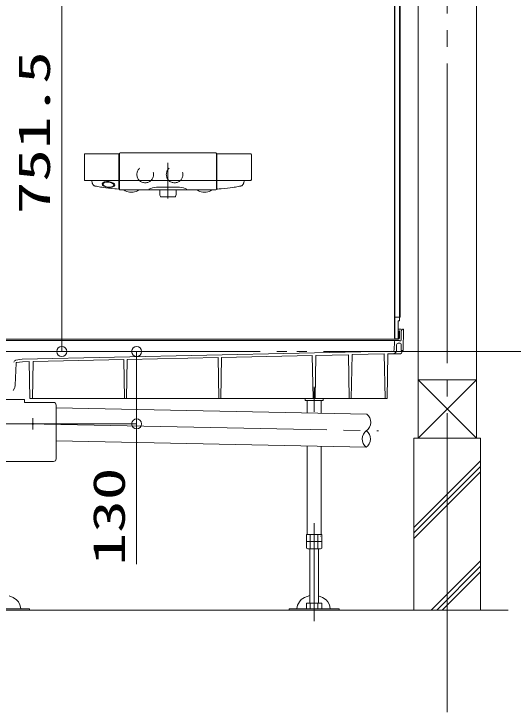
# Model space of a CAD drawing. Units: millimetres on the paper. Extents: x -305 to 305, y -152 to 152.
# Drawn here: x -217.46 to -187.47, y 9.43 to 51.37 of the extents above; entities that cross this region are included whole.
import ezdxf
from ezdxf.enums import TextEntityAlignment as Align

# ---------------------------------------------------------------- set-up
doc = ezdxf.new("R2010")
doc.units = ezdxf.units.MM
for name, pattern in [('DASHED2', [3, 2, -1]), ('LONG_CHAIN', [21, 18, -1, 1, -1]), ('LONG_DOUBLE_CHAIN', [21.8, 18, -1, 0.6, -0.6, 0.6, -1])]:
    doc.linetypes.add(name, pattern=pattern)
doc.layers.add('0-0_0', color=7, linetype='Continuous', lineweight=9)
doc.layers.add('0-1_VIEW0001', color=7, linetype='Continuous', lineweight=9)
doc.styles.add('ＭＳ ゴシック', font='')
doc.styles.get('ＭＳ ゴシック').set_extended_font_data('MS Gothic')

# ---------------------------------------------------------------- blocks, each defined once
blk = doc.blocks.new('_ORIGIN')
at = {"layer": '0-0_0'}
blk.add_line((0, 0), (-1, 0), dxfattribs=at)
blk.add_circle((0, 0), 0.5, dxfattribs=at)

msp = doc.modelspace()

# ---------------------------------------------------------------- linework, layer by layer
at = {"layer": '0-0_0'}
for p, q in [((-214.589, 55.541), (-214.589, 31.691)), ((-217.385, 31.091), (-214.589, 31.091)), ((-210.09, 30.491), (-210.09, 27.344)), ((-210.09, 26.744), (-210.09, 18.311))]:
    msp.add_line(p, q, dxfattribs=at)
at = {"layer": '0-1_VIEW0001'}
for p, q in [((-193.175, 111.391), (-193.175, 25.891)), ((-189.675, 111.391), (-189.675, 25.891)), ((-194.591, 97.358), (-194.591, 31.891)), ((-194.568, 97.358), (-194.568, 31.891)), ((-194.291, 97.341), (-194.291, 32.925)), ((-194.251, 97.401), (-194.251, 33.158)), ((-213.218, 41.441), (-213.218, 42.909)), ((-213.215, 42.948), (-213.217, 42.942)), ((-211.187, 42.974), (-213.187, 42.974)), ((-213.183, 42.974), (-213.183, 42.974)), ((-211.151, 40.884), (-211.151, 42.94)), ((-211.125, 42.868), (-211.123, 42.987)), ((-211.125, 40.841), (-211.125, 42.868)), ((-211.123, 42.987), (-211.123, 42.992)), ((-205.327, 43.025), (-211.089, 43.025)), ((-205.291, 42.871), (-205.294, 42.992)), ((-205.291, 40.841), (-205.291, 42.871)), ((-205.265, 42.909), (-205.265, 40.884)), ((-205.235, 42.973), (-205.236, 42.973)), ((-203.229, 42.974), (-205.23, 42.974)), ((-203.201, 42.948), (-203.2, 42.942)), ((-203.2, 42.942), (-203.199, 42.936)), ((-203.199, 42.936), (-203.199, 42.931)), ((-203.199, 42.931), (-203.199, 42.925)), ((-203.199, 42.925), (-203.198, 42.918)), ((-203.198, 42.918), (-203.198, 42.909)), ((-203.198, 41.423), (-203.198, 42.909)), ((-211.151, 41.652), (-211.151, 41.652)), ((-205.294, 41.582), (-205.294, 41.582)), ((-213.218, 41.423), (-213.218, 41.441)), ((-213.217, 41.399), (-213.216, 41.389)), ((-213.183, 41.358), (-211.186, 41.358)), ((-212.763, 41.228), (-212.772, 41.263)), ((-212.763, 41.228), (-212.756, 41.206)), ((-212.75, 41.187), (-212.756, 41.206)), ((-212.75, 41.187), (-212.74, 41.16)), ((-211.09, 41.358), (-205.326, 41.358)), ((-205.23, 41.358), (-203.233, 41.358)), ((-203.666, 41.187), (-203.676, 41.16)), ((-203.666, 41.187), (-203.66, 41.206)), ((-203.653, 41.228), (-203.66, 41.206)), ((-203.653, 41.228), (-203.644, 41.263)), ((-203.199, 41.399), (-203.2, 41.389)), ((-212.269, 40.967), (-212.189, 40.954)), ((-212.099, 40.939), (-212.189, 40.954)), ((-212.099, 40.939), (-211.937, 40.916)), ((-211.937, 40.916), (-211.786, 40.897)), ((-207.51, 40.962), (-208.906, 40.962)), ((-208.691, 40.808), (-208.691, 40.488)), ((-207.725, 40.488), (-207.725, 40.808)), ((-205.125, 40.856), (-205.23, 40.851)), ((-205.018, 40.862), (-205.125, 40.856)), ((-204.824, 40.877), (-205.018, 40.862)), ((-204.63, 40.897), (-204.824, 40.877)), ((-204.479, 40.916), (-204.63, 40.897)), ((-204.317, 40.939), (-204.479, 40.916)), ((-204.317, 40.939), (-204.227, 40.954)), ((-204.147, 40.967), (-204.227, 40.954)), ((-203.909, 41.014), (-204.147, 40.967)), ((-203.823, 41.033), (-203.909, 41.014)), ((-210.508, 40.662), (-210.308, 40.661)), ((-208.691, 40.483), (-208.662, 40.397)), ((-207.77, 40.386), (-208.646, 40.386)), ((-207.754, 40.397), (-207.726, 40.483)), ((-206.108, 40.661), (-206.108, 40.661)), ((-206.108, 40.661), (-206.108, 40.661)), ((-206.08, 40.661), (-206.077, 40.661)), ((-194.568, 33.158), (-194.291, 33.158)), ((-194.291, 33.158), (-194.251, 33.158)), ((-194.291, 32.925), (-194.375, 32.925)), ((-194.375, 32.925), (-194.375, 31.825)), ((-194.191, 32.425), (-194.375, 32.425)), ((-194.315, 32.325), (-194.291, 32.325)), ((-194.315, 32.325), (-194.315, 31.891)), ((-194.291, 32.325), (-194.291, 31.891)), ((-194.193, 32.326), (-194.203, 31.774)), ((-194.058, 32.425), (-194.093, 32.425)), ((-194.058, 32.425), (-194.08, 31.158)), ((-194.308, 31.758), (-223.228, 31.758)), ((-221.258, 31.825), (-194.358, 31.825)), ((-194.617, 31.181), (-194.594, 31.694)), ((-194.525, 31.848), (-194.375, 31.848)), ((-194.525, 31.848), (-194.358, 31.848)), ((-194.484, 31.165), (-194.469, 31.496)), ((-194.375, 31.848), (-194.358, 31.848)), ((-194.264, 31.591), (-194.37, 31.591)), ((-194.291, 31.741), (-194.281, 31.741)), ((-194.253, 31.725), (-194.275, 31.725)), ((-194.187, 31.158), (-194.197, 31.526)), ((-194.775, 31.111), (-194.775, 31.084)), ((-194.775, 31.084), (-194.715, 31.086)), ((-194.08, 31.158), (-194.187, 31.158)), ((-194.145, 31.041), (-194.125, 31.158)), ((-210.654, 30.61), (-205.198, 30.728)), ((-205.155, 28.258), (-205.198, 30.728)), ((-205.028, 28.258), (-204.985, 30.732)), ((-204.985, 30.732), (-199.533, 30.849)), ((-199.488, 28.258), (-199.533, 30.849)), ((-199.361, 28.258), (-199.316, 30.854)), ((-199.316, 30.854), (-197.367, 30.896)), ((-197.321, 28.258), (-197.367, 30.896)), ((-197.195, 28.258), (-197.149, 30.901)), ((-197.149, 30.901), (-195.212, 30.942)), ((-195.165, 28.258), (-195.212, 30.942)), ((-195.038, 28.258), (-194.991, 30.941)), ((-194.717, 30.941), (-194.991, 30.941)), ((-194.244, 30.958), (-194.63, 30.958)), ((-217.389, 29.074), (-217.331, 30.396)), ((-217.375, 30.579), (-217.375, 30.552)), ((-217.302, 30.428), (-216.948, 30.475)), ((-216.948, 30.475), (-216.544, 30.484)), ((-216.505, 28.258), (-216.544, 30.484)), ((-216.345, 28.258), (-216.306, 30.489)), ((-216.306, 30.489), (-210.862, 30.606)), ((-210.821, 28.258), (-210.862, 30.606)), ((-210.695, 28.258), (-210.654, 30.61)), ((-189.675, 29.391), (-193.175, 25.891)), ((-193.175, 29.391), (-189.675, 25.891)), ((-189.675, 29.391), (-193.174, 29.391)), ((-217.508, 28.746), (-217.439, 28.883)), ((-224.191, 28.21), (-216.825, 28.21)), ((-216.825, 28.21), (-216.825, 28.031)), ((-216.505, 28.258), (-195.038, 28.258)), ((-199.958, 28.258), (-199.958, 28.138)), ((-198.891, 28.138), (-199.958, 28.138)), ((-199.848, 28.138), (-199.848, 27.408)), ((-199.001, 28.138), (-199.001, 27.391)), ((-198.891, 28.258), (-198.891, 28.138)), ((-216.825, 28.031), (-215.091, 28.031)), ((-214.925, 27.864), (-214.925, 24.65)), ((-214.925, 27.716), (-196.258, 27.335)), ((-214.925, 25.715), (-196.299, 25.336)), ((-189.425, 25.891), (-193.425, 25.891)), ((-193.425, 25.891), (-193.425, 15.558)), ((-189.425, 25.891), (-189.425, 15.558)), ((-199.848, 25.408), (-199.848, 20.105)), ((-199.001, 25.391), (-199.001, 20.105)), ((-215.091, 24.484), (-223.791, 24.484)), ((-193.425, 20.522), (-189.425, 24.522)), ((-193.425, 20.189), (-189.425, 24.189)), ((-193.425, 19.855), (-189.425, 23.855)), ((-198.963, 20.105), (-199.887, 20.105)), ((-199.887, 20.105), (-199.887, 19.283)), ((-199.656, 20.105), (-199.656, 19.238)), ((-199.194, 20.105), (-199.194, 19.238)), ((-199.041, 20.005), (-199.031, 20.005)), ((-198.963, 20.105), (-198.963, 19.283)), ((-198.963, 19.671), (-199.887, 19.671)), ((-199.887, 19.283), (-199.808, 19.238)), ((-199.041, 19.238), (-199.808, 19.238)), ((-199.691, 15.968), (-199.691, 19.238)), ((-199.158, 19.238), (-199.158, 15.968)), ((-199.041, 19.238), (-198.963, 19.283)), ((-192.389, 15.558), (-189.425, 18.522)), ((-192.056, 15.558), (-189.425, 18.189)), ((-191.723, 15.558), (-189.425, 17.856)), ((-199.887, 15.635), (-199.887, 15.968)), ((-199.887, 15.968), (-198.963, 15.968)), ((-199.656, 15.635), (-199.656, 15.968)), ((-199.194, 15.635), (-199.194, 15.968)), ((-198.963, 15.635), (-198.963, 15.968)), ((-187.758, 15.558), (-255.758, 15.558)), ((-219.525, 15.635), (-216.525, 15.635)), ((-219.525, 15.558), (-216.525, 15.558)), ((-216.525, 15.635), (-216.525, 15.558))]:
    msp.add_line(p, q, dxfattribs=at)
at = {"layer": '0-1_VIEW0001', "linetype": 'LONG_CHAIN'}
for p, q in [((-191.425, 111.391), (-191.425, 9.433)), ((-208.208, 42.425), (-208.208, 40.279)), ((-199.425, 28.963), (-199.425, 27.471)), ((-216.324, 27.077), (-216.324, 26.41)), ((-220.091, 26.744), (-210.091, 26.744)), ((-216.658, 26.751), (-195.552, 26.321)), ((-199.425, 20.777), (-199.425, 14.891))]:
    msp.add_line(p, q, dxfattribs=at)
at = {"layer": '0-1_VIEW0001', "linetype": 'LONG_DOUBLE_CHAIN'}
msp.add_line((-286.059, 31.091), (-181.258, 31.091), dxfattribs=at)
at = {"layer": '0-1_VIEW0001'}
for points in [[(-213.217, 42.942), (-213.217, 42.936), (-213.217, 42.931), (-213.217, 42.925), (-213.218, 42.918), (-213.218, 42.909)], [(-205.263, 42.944), (-205.263, 42.941), (-205.264, 42.935), (-205.264, 42.931)], [(-211.153, 41.388), (-211.153, 41.396), (-211.152, 41.403)], [(-205.264, 41.398), (-205.264, 41.398), (-205.263, 41.393), (-205.263, 41.389), (-205.262, 41.385), (-205.262, 41.383), (-205.261, 41.38), (-205.26, 41.378), (-205.259, 41.376)], [(-212.593, 41.033), (-212.507, 41.014), (-212.269, 40.967)], [(-211.786, 40.897), (-211.592, 40.877), (-211.399, 40.862), (-211.291, 40.856), (-211.186, 40.851)], [(-205.325, 40.808), (-205.348, 40.808), (-211.091, 40.808)], [(-206.108, 40.661), (-206.108, 40.661), (-206.107, 40.661), (-206.106, 40.661), (-206.104, 40.661)], [(-206.104, 40.661), (-206.102, 40.661), (-206.099, 40.661), (-206.095, 40.661), (-206.091, 40.661), (-206.086, 40.661), (-206.081, 40.661), (-206.08, 40.661)], [(-205.908, 40.662), (-205.908, 40.662), (-205.908, 40.662), (-205.908, 40.662), (-205.908, 40.662), (-205.907, 40.662), (-205.907, 40.662)], [(-217.375, 30.579), (-216.96, 30.635), (-194.775, 31.112)], [(-217.758, 16.411), (-217.515, 16.32), (-217.305, 16.175), (-217.197, 16.056), (-217.1, 15.882), (-217.057, 15.648), (-217.057, 15.635)], [(-200.457, 15.635), (-200.457, 15.648), (-200.422, 15.856), (-200.312, 16.063), (-200.196, 16.187), (-199.997, 16.321), (-199.691, 16.425)], [(-199.158, 16.411), (-198.915, 16.32), (-198.705, 16.175), (-198.597, 16.056), (-198.5, 15.882), (-198.457, 15.648), (-198.457, 15.635)], [(-200.925, 15.635), (-197.925, 15.635), (-197.925, 15.558)], [(-200.925, 15.635), (-200.925, 15.558), (-197.925, 15.558)]]:
    msp.add_lwpolyline(points, dxfattribs=at)
for points in [[(-211.769, 41.302), (-211.612, 41.272), (-211.478, 41.21), (-211.423, 41.159), (-211.402, 41.091), (-211.443, 41.021), (-211.556, 40.967), (-211.658, 40.949), (-211.8, 40.949), (-211.957, 40.978), (-212.092, 41.04), (-212.146, 41.092), (-212.167, 41.159), (-212.127, 41.229), (-212.014, 41.284), (-211.911, 41.302)], [(-211.773, 41.265), (-211.598, 41.225), (-211.481, 41.145), (-211.463, 41.088), (-211.479, 41.049), (-211.523, 41.012), (-211.679, 40.969), (-211.799, 40.969), (-211.974, 41.009), (-212.091, 41.089), (-212.109, 41.146), (-212.093, 41.185), (-212.049, 41.222), (-211.893, 41.265)]]:
    msp.add_lwpolyline(points, close=True, dxfattribs=at)
at = {"layer": '0-1_VIEW0001', "color": 2, "linetype": 'DASHED2'}
for centre in [(-209.575, 41.725), (-207.808, 41.725)]:
    msp.add_circle(centre, 0.5, dxfattribs=at)
at = {"layer": '0-1_VIEW0001'}
msp.add_circle((-216.324, 26.744), 0.0333, dxfattribs=at)
for centre, radius, start, end in [((-213.183, 42.941), 0.0333, 97.3025, 166.8033), ((-211.188, 42.937), 0.0367, 4.1252, 87.7857), ((-211.089, 42.991), 0.0333, 90, 179), ((-211.089, 42.991), 0.0333, 90, 179), ((-205.327, 42.991), 0.0333, 1, 90), ((-205.327, 42.991), 0.0333, 1, 90), ((-203.299, 42.838), 1.967, 177.2694, 177.9123), ((-205.23, 42.941), 0.0333, 100.7691, 174.0406), ((-203.233, 42.941), 0.0333, 13.1967, 82.6975), ((-211.429, 41.487), 1.79, 182.0672, 182.8305), ((-213.183, 41.391), 0.0333, 184.5677, 270.2157), ((-206.905, 42.83), 6.073, 194.0233, 194.9535), ((-212.552, 41.229), 0.2, 199.9647, 258.1452), ((-211.186, 41.391), 0.0333, 270.0645, 353.5928), ((-211.09, 41.391), 0.0331, 181, 270.0043), ((-205.326, 41.391), 0.0331, 270.0025, 359), ((-205.23, 41.391), 0.0333, 186.4072, 269.9355), ((-203.864, 41.229), 0.2, 281.8548, 340.0353), ((-209.511, 42.83), 6.073, 345.0465, 345.9767), ((-203.233, 41.391), 0.0333, 269.7843, 355.4323), ((-204.987, 41.487), 1.79, 357.1695, 357.9328), ((-211.185, 40.884), 0.0333, 267.5944, 0.0001), ((-211.091, 40.841), 0.0333, 180, 270), ((-210.888, 40.741), 0.0667, 54.8593, 90), ((-210.404, 41.429), 0.775, 234.8593, 262.1141), ((-210.404, 41.429), 0.775, 277.2765, 305.1407), ((-209.92, 40.741), 0.0667, 90, 125.1407), ((-208.871, 39.963), 1, 92.0206, 118.705), ((-207.546, 39.963), 1, 61.295, 87.9794), ((-206.496, 40.741), 0.0667, 54.8593, 90), ((-206.012, 41.429), 0.775, 234.8593, 262.7279), ((-206.012, 41.429), 0.775, 277.8891, 305.1407), ((-205.528, 40.741), 0.0667, 90, 125.1407), ((-205.325, 40.841), 0.0333, 270, 0), ((-205.231, 40.884), 0.0333, 180.0603, 272.4371), ((-210.508, 40.679), 0.0167, 262.3801, 269.693), ((-210.308, 40.677), 0.0167, 269.6934, 277.1971), ((-208.675, 40.488), 0.0167, 180, 198.4349), ((-208.646, 40.402), 0.0167, 198.4349, 270), ((-207.77, 40.402), 0.0167, 270, 341.565), ((-207.741, 40.488), 0.0167, 341.565, 0), ((-206.108, 40.678), 0.0167, 263.494, 269.9697), ((-205.605, -48.618), 89.281, 90.30426, 90.32309), ((-201.021, -891.689), 932.364, 90.30035, 90.31083), ((-210.624, 901.914), 861.265, 270.30245, 270.31371), ((-194.093, 32.325), 0.1, 90, 179), ((-194.525, 31.891), 0.0667, 180, 270), ((-194.525, 31.891), 0.0433, 180, 270), ((-194.525, 31.891), 0.0433, 180, 270), ((-194.358, 31.891), 0.0433, 270, 0), ((-194.358, 31.891), 0.0667, 270, 0), ((-194.528, 31.691), 0.0667, 90, 177.5), ((-194.37, 31.491), 0.1, 90, 177.5), ((-194.308, 31.741), 0.0167, 0, 90), ((-194.275, 31.741), 0.0167, 180, 270), ((-194.264, 31.525), 0.0667, 1.5, 90), ((-194.253, 31.775), 0.05, 270, 359), ((-194.717, 31.175), 0.233, 270, 357.5), ((-194.717, 31.186), 0.1, 271.1458, 357.5), ((-194.244, 31.058), 0.1, 270, 350), ((-217.362, 30.453), 0.1, 97.4224, 177.5), ((-217.298, 30.395), 0.0333, 97.5946, 177.5), ((-217.855, 29.095), 0.467, 333.0758, 357.5), ((-215.091, 27.864), 0.167, 0, 90), ((-196.643, 26.843), 0.625, 305.7032, 51.9634), ((-195.914, 25.828), 0.625, 125.7032, 231.9634), ((-196.664, 25.843), 0.625, 305.7032, 51.9634), ((-215.091, 24.65), 0.167, 270, 0)]:
    msp.add_arc(centre, radius, start, end, dxfattribs=at)

# ---------------------------------------------------------------- block references
at = {"layer": '0-0_0', "xscale": 0.6, "yscale": 0.6}
for p, rotation in [((-214.589, 31.091), 270), ((-210.09, 31.091), 90), ((-210.09, 26.744), 270)]:
    msp.add_blockref('_ORIGIN', p, dxfattribs=dict(at, rotation=rotation))

# ---------------------------------------------------------------- texts
at = {"layer": '0-0_0', "style": 'ＭＳ ゴシック', "width": 1.5}
for s, p in [('751.5', (-214.719, 39.332)), ('130', (-210.22, 18.239))]:
    msp.add_text(s, height=1.921, rotation=90, dxfattribs=at).set_placement(p, align=Align.BOTTOM_LEFT)

doc.saveas('drawing.dxf')
